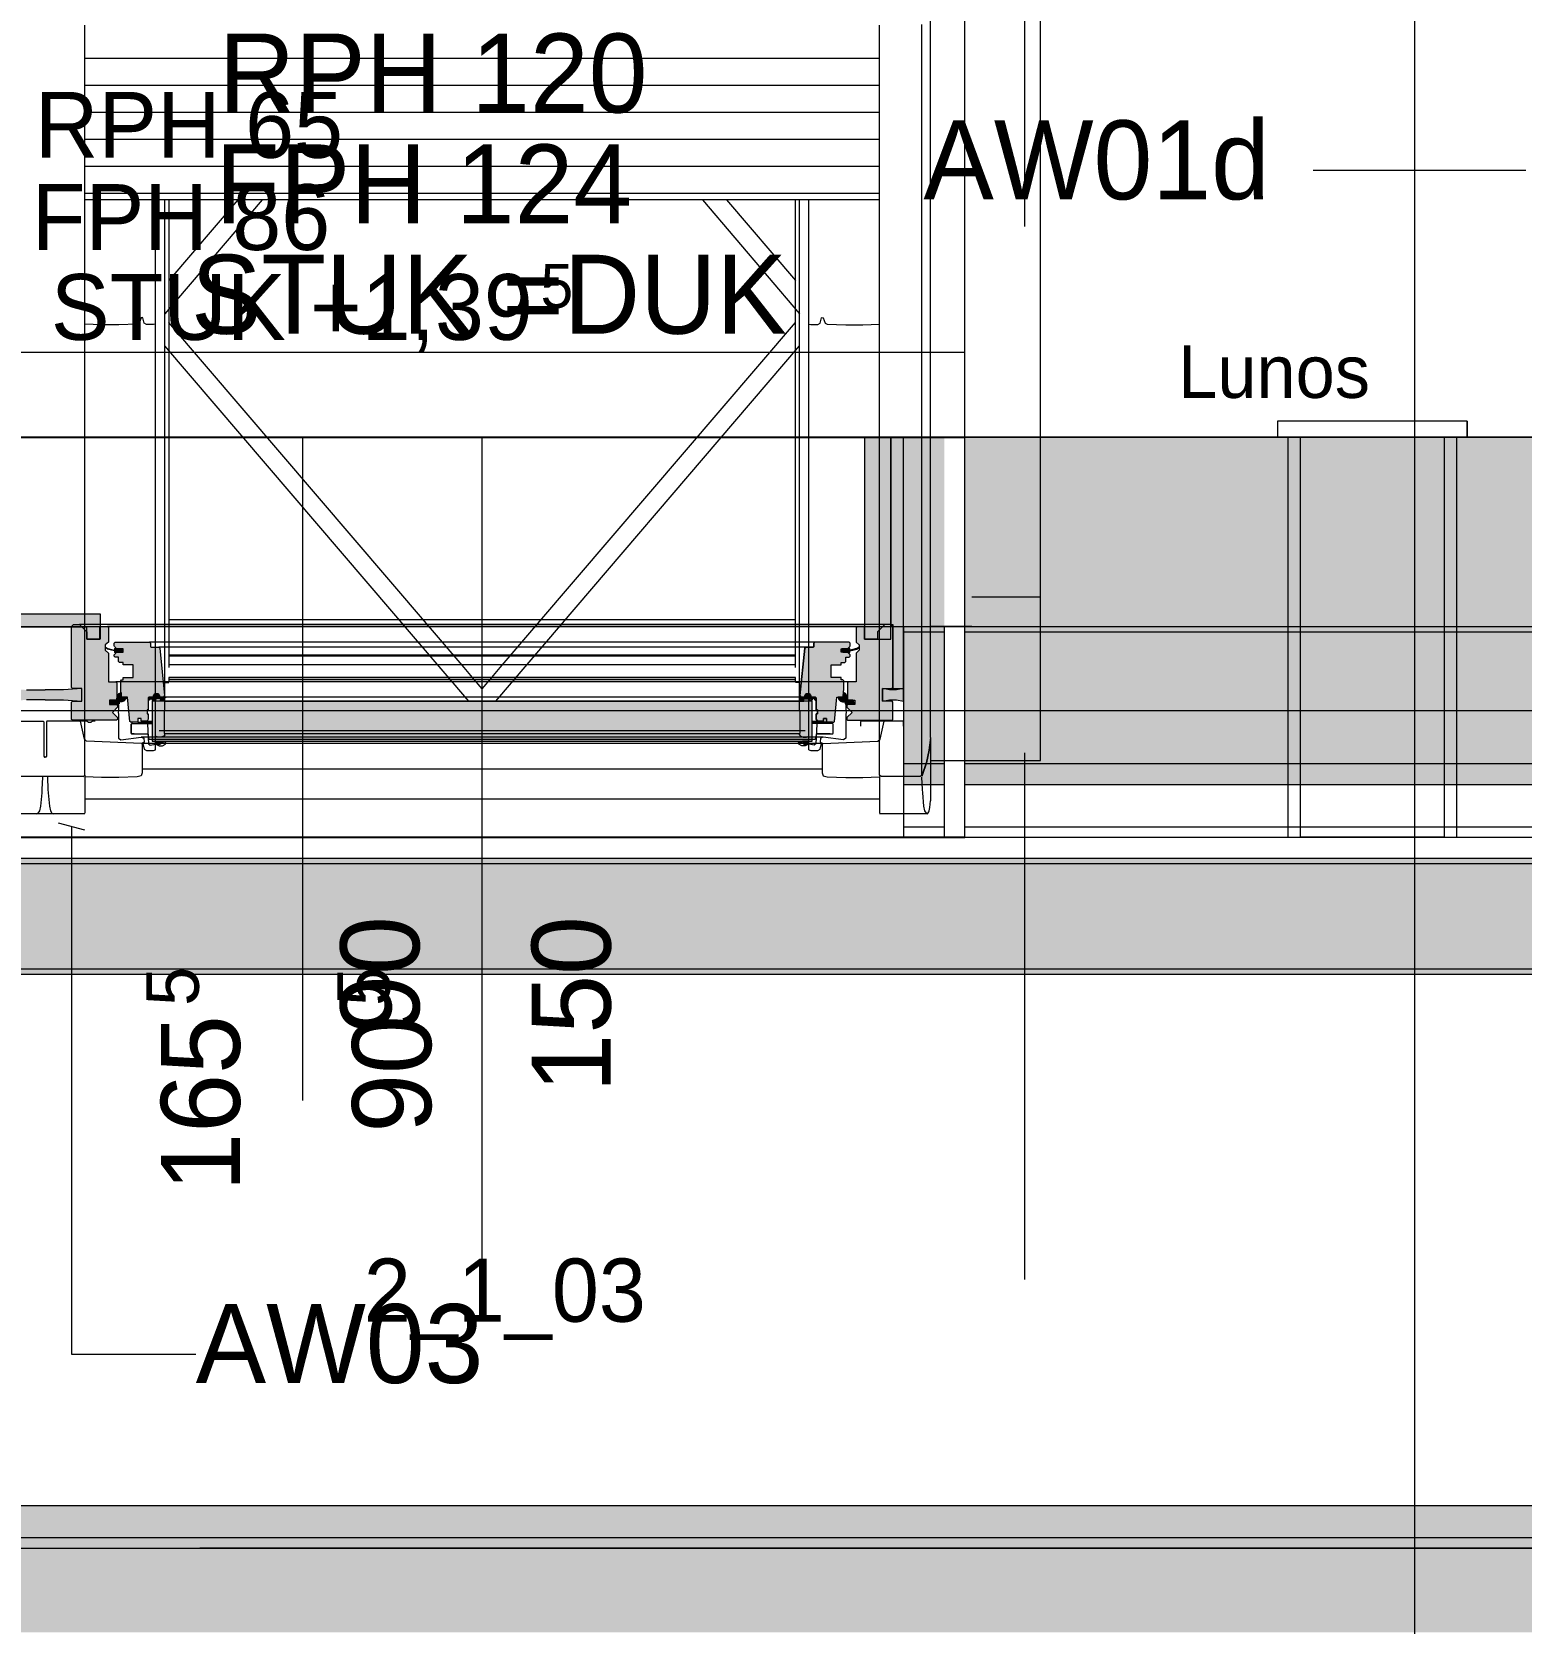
# Model space of a CAD drawing. Header units: metres. Extents: x -4 to 206, y -18 to 45.
# Drawn here: x 43.987 to 45.401, y -11.83 to -10.319 of the extents above; entities that cross this region are included whole.
import ezdxf

# ---------------------------------------------------------------- set-up
doc = ezdxf.new("R2010")
doc.units = ezdxf.units.M
doc.header["$MEASUREMENT"] = 0
for name, pattern in [('Achse', [0.004, 0.002, -0.001, 0, -0.001]), ('Baufluchtlinie', [0.013, 0.008, -0.005]), ('Schnittlinie', [0.006, 0.003, -0.0015, 0, -0.0015]), ('Strichlinie eng', [0.002, 0.0015, -0.0005]), ('UNSICHTBAR', [0.4, 0, -0.4]), ('Untersicht', [0.001, 0.0005, -0.0005])]:
    doc.linetypes.add(name, pattern=pattern)
for name, color, linetype in [('2._1.DG PP STG2_5_000 Achsraster', 7, 'Continuous'), ('2._1.DG PP STG2_5_110 Wand Aussen', 7, 'Continuous'), ('2._1.DG PP STG2_5_140 Brüstung', 7, 'Continuous'), ('2._1.DG PP STG2_5_210 Decke', 7, 'Continuous'), ('2._1.DG PP STG2_5_220 Bodenaufbau', 7, 'Continuous'), ('2._1.DG PP STG2_5_220 Bodenaufbau - Außen_ Gefälle', 7, 'Continuous'), ('2._1.DG PP STG2_5_221 Bodenaufbau - Abdichtung', 7, 'Continuous'), ('2._1.DG PP STG2_5_221 Bodenaufbau - Terrassenbelag', 7, 'Continuous'), ('2._1.DG PP STG2_5_310 Dachkonstruktion massiv', 7, 'Continuous'), ('2._1.DG PP STG2_5_325 Dachfenster', 7, 'Continuous'), ('2._1.DG PP STG2_5_520 Fixeinbauten', 7, 'Continuous'), ('2._1.DG PP STG2_5_611 Entwässerung', 7, 'Continuous'), ('2._1.DG PP STG2_5_851 Marker Schnitt', 7, 'Continuous'), ('2._1.DG PP STG2_5_915 Allgemein Beschriftung.x', 7, 'Continuous')]:
    doc.layers.add(name, color=color, linetype=linetype)
doc.styles.add('ERSTELLTER_STIL_2', font='')
doc.styles.get('ERSTELLTER_STIL_2').set_extended_font_data('Eurostile')

msp = doc.modelspace()

# ---------------------------------------------------------------- hatches: boundary and pattern name
at = {"layer": '2._1.DG PP STG2_5_110 Wand Aussen', "linetype": 'Continuous', "lineweight": 13, "true_color": 0x3f7f02}
msp.add_hatch(color=76, dxfattribs=at).paths.add_polyline_path([(44.8731, -10.7037), (44.8731, -10.8837), (45.505, -10.8837), (45.505, -10.7037)])
at = {"layer": '2._1.DG PP STG2_5_110 Wand Aussen', "linetype": 'Continuous', "lineweight": 0, "true_color": 0x373737}
msp.add_hatch(color=250, dxfattribs=at).paths.add_polyline_path([(44.8731, -10.8887), (45.6559, -10.8887), (45.6519, -10.8837), (44.8731, -10.8837)])
at = {"layer": '2._1.DG PP STG2_5_110 Wand Aussen', "linetype": 'Continuous', "lineweight": 13, "true_color": 0xff6400}
for points in [[(44.8731, -11.0137), (45.69, -11.0137), (45.69, -10.9305), (45.6559, -10.8887), (44.8731, -10.8887)], [(44.8731, -11.0137), (44.8731, -11.0337), (45.69, -11.0337), (45.69, -11.0137)]]:
    msp.add_hatch(color=30, dxfattribs=at).paths.add_polyline_path(points)
at = {"layer": '2._1.DG PP STG2_5_140 Brüstung', "linetype": 'Continuous', "lineweight": 13, "true_color": 0xb85600}
msp.add_hatch(color=32, dxfattribs=at).paths.add_polyline_path([(48.165, -11.7187), (42.965, -11.7187), (42.965, -11.8387), (48.165, -11.8387)])
at = {"layer": '2._1.DG PP STG2_5_325 Dachfenster', "linetype": 'Continuous', "lineweight": 0, "true_color": 0xfde9f1}
for points in [[(44.7779, -10.8957), (44.8029, -10.8957), (44.8029, -10.7837), (44.8029, -10.7037), (44.7779, -10.7037), (44.7779, -10.7837)], [(43.9477, -10.8958), (43.9602, -10.8958), (43.9602, -10.8842), (44.0398, -10.8842), (44.0398, -10.8958), (44.0523, -10.8958), (44.0523, -10.8717), (43.9477, -10.8717)]]:
    msp.add_hatch(color=7, dxfattribs=at).paths.add_polyline_path(points)
at = {"layer": '2._1.DG PP STG2_5_325 Dachfenster', "linetype": 'Continuous', "lineweight": 13, "true_color": 0xffaa00}
msp.add_hatch(color=40, dxfattribs=at).paths.add_polyline_path([(44.8029, -10.8817), (44.805, -10.8817), (44.805, -10.9426), (44.815, -10.9426), (44.815, -10.7037), (44.8029, -10.7037), (44.8029, -10.7837)])
at = {"layer": '2._1.DG PP STG2_5_325 Dachfenster', "linetype": 'Continuous', "lineweight": 13, "true_color": 0x3f7f02}
msp.add_hatch(color=76, dxfattribs=at).paths.add_polyline_path([(44.815, -10.8837), (44.8539, -10.8837), (44.8539, -10.7037), (44.815, -10.7037)])
at = {"layer": '2._1.DG PP STG2_5_325 Dachfenster', "linetype": 'Continuous', "lineweight": 0, "true_color": 0xe7d9c5}
for points in [[(44.025, -10.9555), (44.025, -10.9718), (44.0259, -10.9727), (44.0679, -10.9727), (44.0688, -10.9718), (44.0688, -10.9701), (44.0639, -10.9652), (44.0688, -10.9603), (44.0688, -10.9587), (44.0679, -10.9578), (44.0611, -10.9578), (44.0611, -10.9535), (44.0672, -10.9535), (44.0681, -10.9526), (44.0681, -10.937), (44.0672, -10.9361), (44.0601, -10.9361), (44.0601, -10.9088), (44.0571, -10.9062), (44.0571, -10.901), (44.0601, -10.8984), (44.0601, -10.8846), (44.0592, -10.8837), (44.0521, -10.8837), (44.0521, -10.8957), (44.0396, -10.8957), (44.0396, -10.8887), (44.0326, -10.8817), (44.027, -10.8817), (44.025, -10.8837), (44.025, -10.9417), (44.0259, -10.9426), (44.035, -10.9426), (44.035, -10.9546), (44.0259, -10.9546)], [(44.805, -10.9555), (44.8041, -10.9546), (44.795, -10.9546), (44.795, -10.9426), (44.8041, -10.9426), (44.805, -10.9417), (44.805, -10.8837), (44.803, -10.8817), (44.7974, -10.8817), (44.7904, -10.8887), (44.7904, -10.8957), (44.7779, -10.8957), (44.7779, -10.8837), (44.7708, -10.8837), (44.7699, -10.8846), (44.7699, -10.8984), (44.7729, -10.901), (44.7729, -10.9062), (44.7699, -10.9088), (44.7699, -10.9361), (44.7628, -10.9361), (44.7619, -10.937), (44.7619, -10.9526), (44.7628, -10.9535), (44.7689, -10.9535), (44.7689, -10.9578), (44.7621, -10.9578), (44.7612, -10.9587), (44.7612, -10.9603), (44.7661, -10.9652), (44.7612, -10.9701), (44.7612, -10.9718), (44.7621, -10.9727), (44.8041, -10.9727), (44.805, -10.9718)], [(44.0659, -10.9026), (44.0672, -10.9039), (44.0672, -10.9048), (44.0743, -10.9048), (44.0743, -10.908), (44.0672, -10.908), (44.0672, -10.9089), (44.0657, -10.9104), (44.0657, -10.9119), (44.0666, -10.9128), (44.0698, -10.9128), (44.0698, -10.917), (44.0707, -10.9178), (44.0743, -10.9178), (44.0743, -10.9199), (44.0837, -10.9199), (44.0837, -10.9322), (44.0743, -10.9322), (44.0743, -10.9343), (44.0727, -10.9343), (44.0718, -10.9352), (44.0718, -10.9429), (44.0723, -10.9498), (44.0732, -10.9506), (44.0784, -10.9506), (44.0805, -10.9738), (44.0813, -10.9746), (44.0881, -10.9746), (44.0881, -10.9711), (44.0911, -10.9711), (44.0911, -10.9736), (44.0968, -10.9736), (44.0978, -10.9716), (44.0978, -10.9666), (44.0968, -10.9666), (44.0968, -10.9626), (44.0978, -10.9626), (44.0978, -10.9515), (44.0987, -10.9506), (44.1031, -10.9506), (44.1031, -10.9496), (44.1043, -10.9476), (44.1074, -10.9476), (44.1086, -10.9496), (44.1086, -10.9506), (44.1123, -10.9506), (44.1135, -10.9493), (44.1088, -10.9042), (44.1079, -10.9034), (44.1007, -10.9034), (44.1001, -10.9028), (44.1001, -10.8993), (44.0992, -10.8984), (44.0666, -10.8984), (44.0657, -10.8993), (44.0657, -10.9021)], [(44.7641, -10.9026), (44.7643, -10.9021), (44.7643, -10.8993), (44.7634, -10.8984), (44.7308, -10.8984), (44.7299, -10.8993), (44.7299, -10.9028), (44.7293, -10.9034), (44.7221, -10.9034), (44.7212, -10.9042), (44.7165, -10.9493), (44.7177, -10.9506), (44.7214, -10.9506), (44.7214, -10.9496), (44.7226, -10.9476), (44.7257, -10.9476), (44.7269, -10.9496), (44.7269, -10.9506), (44.7313, -10.9506), (44.7322, -10.9515), (44.7322, -10.9626), (44.7332, -10.9626), (44.7332, -10.9666), (44.7322, -10.9666), (44.7322, -10.9716), (44.7332, -10.9736), (44.7389, -10.9736), (44.7389, -10.9711), (44.7419, -10.9711), (44.7419, -10.9746), (44.7487, -10.9746), (44.7495, -10.9738), (44.7516, -10.9506), (44.7568, -10.9506), (44.7577, -10.9498), (44.7582, -10.9429), (44.7582, -10.9352), (44.7573, -10.9343), (44.7557, -10.9343), (44.7557, -10.9322), (44.7463, -10.9322), (44.7463, -10.9199), (44.7557, -10.9199), (44.7557, -10.9178), (44.7593, -10.9178), (44.7602, -10.917), (44.7602, -10.9128), (44.7634, -10.9128), (44.7643, -10.9119), (44.7643, -10.9104), (44.7628, -10.9089), (44.7628, -10.908), (44.7557, -10.908), (44.7557, -10.9048), (44.7628, -10.9048), (44.7628, -10.9039)]]:
    msp.add_hatch(color=254, dxfattribs=at).paths.add_polyline_path(points)
at = {"layer": '2._1.DG PP STG2_5_325 Dachfenster', "linetype": 'Continuous', "lineweight": 0, "true_color": 0x373737}
msp.add_hatch(color=250, dxfattribs=at).paths.add_polyline_path([(44.815, -10.8887), (44.8539, -10.8887), (44.8539, -10.8837), (44.815, -10.8837)])
at = {"layer": '2._1.DG PP STG2_5_325 Dachfenster', "linetype": 'Continuous', "lineweight": 13, "true_color": 0xff6400}
for points in [[(44.815, -11.0137), (44.8539, -11.0137), (44.8539, -10.8887), (44.815, -10.8887)], [(44.815, -11.0337), (44.8539, -11.0337), (44.8539, -11.0137), (44.815, -11.0137)]]:
    msp.add_hatch(color=30, dxfattribs=at).paths.add_polyline_path(points)
at = {"layer": '2._1.DG PP STG2_5_325 Dachfenster', "linetype": 'Continuous', "lineweight": 0, "true_color": 0xfed4e5}
for points in [[(44.0672, -10.9048), (44.0672, -10.9042), (44.0661, -10.9044), (44.0661, -10.906), (44.0632, -10.9055), (44.0596, -10.9044), (44.0576, -10.9033), (44.0571, -10.9034), (44.0594, -10.905), (44.0631, -10.9062), (44.0661, -10.9068), (44.0661, -10.9084), (44.0672, -10.9086), (44.0672, -10.908), (44.0726, -10.908), (44.0739, -10.9056), (44.0735, -10.9048)], [(44.7628, -10.9048), (44.7565, -10.9048), (44.7561, -10.9056), (44.7574, -10.908), (44.7628, -10.908), (44.7628, -10.9086), (44.7639, -10.9084), (44.7639, -10.9068), (44.7669, -10.9062), (44.7706, -10.905), (44.7727, -10.9037), (44.7727, -10.9032), (44.7704, -10.9044), (44.7668, -10.9055), (44.7639, -10.906), (44.7639, -10.9044), (44.7628, -10.9042)], [(43.965, -10.9426), (43.965, -10.9546), (43.9825, -10.9533), (44, -10.9533), (44, -10.9439), (43.9825, -10.9439)], [(44.035, -10.9426), (44.0175, -10.9439), (44, -10.9439), (44, -10.9533), (44.0175, -10.9533), (44.035, -10.9546)], [(44.0769, -10.9506), (44.0732, -10.9506), (44.0723, -10.9498), (44.0721, -10.9464), (44.0702, -10.9474), (44.0688, -10.9494), (44.0681, -10.9519), (44.0681, -10.9526), (44.0672, -10.9535), (44.0632, -10.9535), (44.0617, -10.9561), (44.0622, -10.9569), (44.0705, -10.9569), (44.0705, -10.9558), (44.0711, -10.9553), (44.0728, -10.955), (44.0749, -10.9544), (44.0764, -10.9528)], [(44.0988, -10.9536), (44.1004, -10.9517), (44.1009, -10.9517), (44.1024, -10.9546), (44.1032, -10.9528), (44.1042, -10.9546), (44.1051, -10.9524), (44.1096, -10.9523), (44.1096, -10.9532), (44.1095, -10.9537), (44.1095, -10.9545), (44.113, -10.9546), (44.1132, -10.954), (44.1131, -10.9532), (44.1128, -10.9525), (44.1128, -10.9517), (44.1142, -10.9514), (44.1143, -10.9507), (44.1123, -10.9506), (44.1086, -10.9506), (44.1086, -10.9496), (44.1074, -10.9476), (44.1043, -10.9476), (44.1031, -10.9496), (44.1031, -10.9506), (44.1003, -10.9506), (44.0983, -10.9533)], [(44.7312, -10.9536), (44.7317, -10.9535), (44.73, -10.9508), (44.7269, -10.9506), (44.7269, -10.9496), (44.7257, -10.9476), (44.7226, -10.9476), (44.7214, -10.9496), (44.7214, -10.9506), (44.7177, -10.9506), (44.716, -10.9503), (44.7157, -10.9513), (44.717, -10.9516), (44.7172, -10.9525), (44.7169, -10.9532), (44.7168, -10.954), (44.7169, -10.9545), (44.7203, -10.9546), (44.7205, -10.9537), (44.7204, -10.9532), (44.7202, -10.9527), (44.7246, -10.9523), (44.7258, -10.9546), (44.7264, -10.9528), (44.7276, -10.9546), (44.7291, -10.9517), (44.7296, -10.9517)], [(44.7531, -10.9506), (44.7536, -10.9528), (44.7551, -10.9544), (44.7572, -10.955), (44.7589, -10.9553), (44.7595, -10.9558), (44.7595, -10.9569), (44.7678, -10.9569), (44.7683, -10.9561), (44.7668, -10.9535), (44.7628, -10.9535), (44.7619, -10.9526), (44.7619, -10.9519), (44.7612, -10.9494), (44.7598, -10.9474), (44.7579, -10.9464), (44.7577, -10.9498), (44.7568, -10.9506)], [(44.815, -10.9426), (44.8084, -10.9439), (44.8017, -10.9439), (44.795, -10.9426), (44.795, -10.9546), (44.8017, -10.9533), (44.8084, -10.9533), (44.815, -10.9546)], [(44.1106, -10.9944), (44.1108, -10.9925), (44.1052, -10.9925), (44.1053, -10.9944), (44.1062, -10.9955), (44.108, -10.996), (44.1097, -10.9955)], [(44.7194, -10.9944), (44.7203, -10.9955), (44.722, -10.996), (44.7238, -10.9955), (44.7247, -10.9944), (44.7248, -10.9925), (44.7192, -10.9925)]]:
    msp.add_hatch(color=254, dxfattribs=at).paths.add_polyline_path(points)
at = {"layer": '2._1.DG PP STG2_5_325 Dachfenster', "linetype": 'Continuous', "lineweight": 13}
msp.add_hatch(color=4, dxfattribs=at).paths.add_polyline_path([(44.7283, -10.9545), (44.1017, -10.9545), (44.1017, -10.9925), (44.7283, -10.9925)])
at = {"layer": '2._1.DG PP STG2_5_611 Entwässerung', "linetype": 'Continuous', "lineweight": 0, "true_color": 0xffffff}
for points in [[(42.965, -11.1037), (42.965, -11.1087), (45.815, -11.1087), (45.815, -11.1037)], [(42.965, -11.1087), (42.965, -11.2087), (45.815, -11.2087), (45.815, -11.1087)], [(42.965, -11.2087), (42.965, -11.2137), (45.815, -11.2137), (45.815, -11.2087)]]:
    msp.add_hatch(color=7, dxfattribs=at).paths.add_polyline_path(points)

# ---------------------------------------------------------------- linework, layer by layer
at = {"layer": '2._1.DG PP STG2_5_000 Achsraster', "color": 5, "linetype": 'Achse', "lineweight": 0, "ltscale": 1000}
msp.add_line((45.3, 1.9963), (45.3, -16.0037), dxfattribs=at)
at = {"layer": '2._1.DG PP STG2_5_110 Wand Aussen', "color": 7, "linetype": 'Continuous', "lineweight": 25, "ltscale": 1000}
for p, q in [((43.2161, -10.7037), (44.8731, -10.7037)), ((43.2161, -11.0837), (44.8731, -11.0837))]:
    msp.add_line(p, q, dxfattribs=at)
at = {"layer": '2._1.DG PP STG2_5_110 Wand Aussen', "color": 7, "linetype": 'Continuous', "lineweight": 13, "ltscale": 1000}
for p, q in [((44.2446, -11.3337), (44.2446, -10.7037)), ((44.8731, -10.8887), (44.8731, -10.8837)), ((44.8731, -10.8887), (44.8731, -10.8837)), ((44.8731, -10.8887), (45.6559, -10.8887)), ((44.8731, -11.0137), (44.8731, -10.8887)), ((44.8731, -11.0137), (44.8731, -10.8887)), ((44.8731, -11.0337), (44.8731, -11.0137)), ((44.8731, -11.0337), (44.8731, -11.0137)), ((44.8731, -11.0337), (45.69, -11.0337)), ((44.8731, -11.0737), (44.8731, -11.0337)), ((44.8731, -11.0737), (44.8731, -11.0337)), ((44.8731, -11.0737), (45.69, -11.0737)), ((44.8731, -11.0837), (44.8731, -11.0737)), ((44.8731, -11.0837), (44.8731, -11.0737))]:
    msp.add_line(p, q, dxfattribs=at)
at = {"layer": '2._1.DG PP STG2_5_110 Wand Aussen', "color": 7, "linetype": 'Continuous', "lineweight": 18, "ltscale": 1000}
for q in [(44.8731, -10.7037), (44.8731, -10.7037), (45.505, -10.8837)]:
    msp.add_line((44.8731, -10.8837), q, dxfattribs=at)
at = {"layer": '2._1.DG PP STG2_5_110 Wand Aussen', "color": 1, "linetype": 'Strichlinie eng', "lineweight": 0, "ltscale": 1000}
msp.add_line((44.8731, -11.0137), (45.69, -11.0137), dxfattribs=at)
at = {"layer": '2._1.DG PP STG2_5_110 Wand Aussen', "color": 7, "linetype": 'Continuous', "lineweight": 18, "ltscale": 1000, "flags": 128}
msp.add_lwpolyline([(45.505, -10.7037), (44.8731, -10.7037)], dxfattribs=at)
at = {"layer": '2._1.DG PP STG2_5_110 Wand Aussen', "color": 7, "linetype": 'Continuous', "lineweight": 13, "ltscale": 1000, "flags": 128}
msp.add_lwpolyline([(44.8731, -11.0837), (45.69, -11.0837)], dxfattribs=at)
at = {"layer": '2._1.DG PP STG2_5_140 Brüstung', "color": 7, "linetype": 'Baufluchtlinie', "lineweight": 13, "ltscale": 1000, "flags": 128}
msp.add_lwpolyline([(48.165, -11.7187), (42.965, -11.7187)], dxfattribs=at)
at = {"layer": '2._1.DG PP STG2_5_210 Decke', "color": 7, "linetype": 'Continuous', "lineweight": 13, "ltscale": 1000, "true_color": 0xf4f4f4, "flags": 128}
for points in [[(33.485, -1.9936), (33.4967, -11.3837), (42.835, -11.3837), (42.835, -10.8837), (45.685, -10.8837), (45.685, -9.9837), (52.0258, -9.9837), (52.06, -1.993), (52.0632, -1.4987), (45.765, -1.4987), (45.765, -3.9237), (43.155, -3.9237), (43.155, -5.8737), (41.175, -5.8737), (41.175, -3.9237), (38.605, -3.9237), (38.605, -1.4987), (33.485, -1.4987)], [(33.7568, -11.4636), (33.759, -13.2537), (37.385, -13.2537), (37.385, -12.6087), (42.5891, -12.6087), (42.885, -12.5662), (42.885, -11.7587), (48.205, -11.7587), (48.205, -11.1337), (51.7609, -11.1337), (51.7654, -10.0637), (45.765, -10.0637), (45.765, -10.9637), (42.915, -10.9637), (42.915, -11.4636)]]:
    msp.add_lwpolyline(points, close=True, dxfattribs=at)
at = {"layer": '2._1.DG PP STG2_5_220 Bodenaufbau', "color": 7, "linetype": 'Continuous', "lineweight": 13, "ltscale": 1000, "true_color": 0xf4f4f4, "flags": 128}
msp.add_lwpolyline([(38.425, -1.6787), (33.6646, -1.6787), (33.6765, -11.2037), (42.655, -11.2037), (42.655, -10.7037), (45.505, -10.7037), (45.505, -9.8037), (51.8466, -9.8037), (51.8814, -1.6787), (45.945, -1.6787), (45.945, -4.1037), (43.335, -4.1037), (43.335, -6.0537), (40.995, -6.0537), (40.995, -4.1037), (38.425, -4.1037)], close=True, dxfattribs=at)
at = {"layer": '2._1.DG PP STG2_5_220 Bodenaufbau - Außen_ Gefälle', "color": 7, "linetype": 'Continuous', "lineweight": 13, "ltscale": 1000, "true_color": 0xf4f4f4, "flags": 128}
for points in [[(33.7568, -11.4637), (33.759, -13.2137), (37.345, -13.2137), (37.345, -12.5687), (39.935, -12.5687), (39.935, -12.5987), (42.3187, -12.5987), (42.875, -12.5188), (42.875, -11.7487), (45.815, -11.7487), (48.195, -11.7487), (48.195, -11.1237), (51.7609, -11.1237), (51.7654, -10.0637), (45.765, -10.0637), (45.765, -10.9637), (42.915, -10.9637), (42.915, -11.4637)], [(33.759, -13.2437), (37.145, -13.2437), (37.145, -12.5987), (39.935, -12.5987), (42.389, -12.5987), (42.875, -12.5289), (42.875, -11.7487), (45.815, -11.7487), (48.195, -11.7487), (48.195, -11.1237), (51.7609, -11.1237), (51.7654, -10.0637), (45.765, -10.0637), (45.765, -10.9637), (42.915, -10.9637), (42.915, -11.4636), (33.7568, -11.4636)]]:
    msp.add_lwpolyline(points, close=True, dxfattribs=at)
at = {"layer": '2._1.DG PP STG2_5_221 Bodenaufbau - Abdichtung', "color": 171, "linetype": 'Schnittlinie', "lineweight": 13, "ltscale": 1000, "true_color": 0x6c6cff, "flags": 128}
for points in [[(43.315, -10.8837), (45.685, -10.8837)], [(47.147, -11.7587), (43.64, -11.7587)]]:
    msp.add_lwpolyline(points, dxfattribs=at)
at = {"layer": '2._1.DG PP STG2_5_221 Bodenaufbau - Terrassenbelag', "color": 7, "linetype": 'Continuous', "lineweight": 18, "ltscale": 1000, "flags": 128}
for points in [[(42.97, -11.1087), (45.82, -11.1087)], [(47.147, -11.7187), (42.9075, -11.7187)]]:
    msp.add_lwpolyline(points, dxfattribs=at)
at = {"layer": '2._1.DG PP STG2_5_310 Dachkonstruktion massiv', "color": 8, "linetype": 'Schnittlinie', "lineweight": 13, "ltscale": 1000}
msp.add_line((44.8731, -10.6234), (43.1769, -10.6234), dxfattribs=at)
at = {"layer": '2._1.DG PP STG2_5_310 Dachkonstruktion massiv', "color": 8, "linetype": 'Schnittlinie', "lineweight": 13, "ltscale": 1000, "flags": 128}
msp.add_lwpolyline([(44.8731, -10.7037), (44.8731, -9.4809)], dxfattribs=at)
at = {"layer": '2._1.DG PP STG2_5_325 Dachfenster', "color": 7, "linetype": 'Continuous', "lineweight": 13, "ltscale": 1000}
for p, q in [((44.415, -11.485), (44.415, -10.7037)), ((44.815, -10.8887), (44.8539, -10.8887)), ((44.0638, -10.9569), (44.0686, -10.9569)), ((44.0686, -10.9569), (44.0698, -10.958)), ((44.0698, -10.9635), (44.0695, -10.9652)), ((44.0695, -10.9652), (44.0698, -10.9669)), ((44.0698, -10.958), (44.0698, -10.9635)), ((44.0698, -10.9669), (44.0698, -10.9896)), ((44.7614, -10.9569), (44.7602, -10.958)), ((44.7602, -10.958), (44.7602, -10.9635)), ((44.7602, -10.9635), (44.7605, -10.9652)), ((44.7605, -10.9652), (44.7602, -10.9669)), ((44.7602, -10.9669), (44.7602, -10.9896)), ((44.7662, -10.9569), (44.7614, -10.9569)), ((43.9603, -10.9734), (43.9982, -10.9734)), ((43.9982, -10.9734), (43.9988, -10.9741)), ((43.9988, -10.9741), (43.9988, -11.0067)), ((44.0018, -10.9734), (44.0012, -10.9741)), ((44.0012, -10.9741), (44.0012, -11.0067)), ((44.0397, -10.9734), (44.0018, -10.9734)), ((44.0373, -10.9906), (44.0335, -10.9734)), ((44.0413, -10.9748), (44.0397, -10.9734)), ((44.0435, -10.9748), (44.0413, -10.9748)), ((44.0451, -10.9734), (44.0435, -10.9748)), ((44.0475, -10.9734), (44.0451, -10.9734)), ((44.0817, -10.9764), (44.0823, -10.9758)), ((44.0817, -10.985), (44.0817, -10.9764)), ((44.0823, -10.9758), (44.0967, -10.9758)), ((44.0967, -10.9758), (44.0974, -10.9764)), ((44.0974, -10.9764), (44.0982, -10.995)), ((44.7326, -10.9764), (44.7318, -10.995)), ((44.7333, -10.9758), (44.7326, -10.9764)), ((44.7477, -10.9758), (44.7333, -10.9758)), ((44.7483, -10.9764), (44.7477, -10.9758)), ((44.7483, -10.985), (44.7483, -10.9764)), ((44.7748, -10.9734), (44.7743, -10.9738)), ((44.7743, -10.9738), (44.7743, -10.9783)), ((44.8146, -10.9734), (44.7748, -10.9734)), ((44.7927, -10.9906), (44.7965, -10.9734)), ((44.815, -10.9738), (44.8146, -10.9734)), ((44.815, -10.9783), (44.815, -10.9738)), ((44.0394, -10.9924), (44.0373, -10.9906)), ((44.0916, -10.9947), (44.0394, -10.9924)), ((44.0698, -10.9896), (44.0719, -10.9913)), ((44.0719, -10.9913), (44.0913, -10.9886)), ((44.0821, -10.9854), (44.0817, -10.985)), ((44.0845, -10.9854), (44.0821, -10.9854)), ((44.0913, -10.9886), (44.0938, -10.9897)), ((44.094, -10.9934), (44.0916, -10.9947)), ((44.0938, -10.9897), (44.094, -10.9934)), ((44.0982, -10.995), (44.0998, -10.9962)), ((44.0998, -10.9962), (44.1047, -10.9954)), ((44.1047, -10.9954), (44.1051, -10.9954)), ((44.1051, -10.9954), (44.1084, -10.997)), ((44.1084, -10.997), (44.1115, -10.9969)), ((44.1126, -10.9931), (44.1108, -10.9943)), ((44.1115, -10.9969), (44.1143, -10.9953)), ((44.114, -10.993), (44.1126, -10.9931)), ((44.1148, -10.9941), (44.114, -10.993)), ((44.1143, -10.9953), (44.1148, -10.9941)), ((44.7152, -10.9941), (44.716, -10.993)), ((44.7157, -10.9953), (44.7152, -10.9941)), ((44.7185, -10.9969), (44.7157, -10.9953)), ((44.716, -10.993), (44.7174, -10.9931)), ((44.7174, -10.9931), (44.7192, -10.9943)), ((44.7216, -10.997), (44.7185, -10.9969)), ((44.7249, -10.9954), (44.7216, -10.997)), ((44.7253, -10.9954), (44.7249, -10.9954)), ((44.7302, -10.9962), (44.7253, -10.9954)), ((44.7318, -10.995), (44.7302, -10.9962)), ((44.7362, -10.9897), (44.736, -10.9934)), ((44.736, -10.9934), (44.7384, -10.9947)), ((44.7387, -10.9886), (44.7362, -10.9897)), ((44.7384, -10.9947), (44.7906, -10.9924)), ((44.7581, -10.9913), (44.7387, -10.9886)), ((44.7455, -10.9854), (44.7479, -10.9854)), ((44.7479, -10.9854), (44.7483, -10.985)), ((44.7602, -10.9896), (44.7581, -10.9913)), ((44.7906, -10.9924), (44.7927, -10.9906)), ((43.9988, -11.0067), (43.9994, -11.0077)), ((43.9994, -11.0077), (44, -11.0077)), ((44.0006, -11.0077), (44, -11.0077)), ((44.0012, -11.0067), (44.0006, -11.0077)), ((44.815, -11.0337), (44.8539, -11.0337)), ((44.815, -11.0737), (44.8539, -11.0737))]:
    msp.add_line(p, q, dxfattribs=at)
at = {"layer": '2._1.DG PP STG2_5_325 Dachfenster', "color": 7, "linetype": 'Continuous', "lineweight": 18, "ltscale": 1000}
for p, q in [((44.815, -10.7037), (44.7779, -10.7037)), ((44.815, -10.8837), (44.815, -10.7037)), ((44.7974, -10.8817), (44.0326, -10.8817)), ((44.7708, -10.8837), (44.0592, -10.8837)), ((44.815, -10.8837), (44.8539, -10.8837)), ((44.815, -10.8837), (44.815, -11.0837)), ((44.7308, -10.8984), (44.0992, -10.8984)), ((44.7221, -10.9034), (44.1079, -10.9034)), ((44.7628, -10.9361), (44.0672, -10.9361)), ((43.9825, -10.9439), (44, -10.9439)), ((44, -10.9533), (43.9825, -10.9533)), ((44.0175, -10.9439), (44, -10.9439)), ((44, -10.9533), (44.0175, -10.9533)), ((44.035, -10.9426), (44.0175, -10.9439)), ((44.0175, -10.9533), (44.035, -10.9546)), ((44.035, -10.9546), (44.035, -10.9426)), ((44.114, -10.9503), (44.716, -10.9503)), ((44.0881, -10.9746), (44.1017, -10.9746)), ((44.0967, -10.9758), (44.1017, -10.9758)), ((44.0968, -10.9736), (44.1017, -10.9736)), ((44.7216, -10.9828), (44.1084, -10.9828)), ((44.7283, -10.9736), (44.7332, -10.9736)), ((44.7419, -10.9746), (44.7283, -10.9746)), ((44.7333, -10.9758), (44.7283, -10.9758)), ((44.0845, -10.9854), (44.0977, -10.9854)), ((44.7387, -10.9886), (44.0913, -10.9886)), ((44.7384, -10.9947), (44.0916, -10.9947)), ((44.1021, -10.9907), (44.7279, -10.9907)), ((44.7455, -10.9854), (44.7323, -10.9854))]:
    msp.add_line(p, q, dxfattribs=at)
at = {"layer": '2._1.DG PP STG2_5_325 Dachfenster', "color": 1, "linetype": 'Strichlinie eng', "lineweight": 0, "ltscale": 1000}
msp.add_line((44.815, -11.0137), (44.8539, -11.0137), dxfattribs=at)
at = {"layer": '2._1.DG PP STG2_5_325 Dachfenster', "color": 255, "linetype": 'UNSICHTBAR', "lineweight": 13, "ltscale": 1000, "flags": 128}
for points in [[(44.88, -10.1892), (44.88, -10.8837)], [(44.88, -10.8837), (44.8405, -10.8837)]]:
    msp.add_lwpolyline(points, dxfattribs=at)
at = {"layer": '2._1.DG PP STG2_5_325 Dachfenster', "color": 253, "linetype": 'Schnittlinie', "lineweight": 13, "ltscale": 1000, "true_color": 0x9f9f9f, "flags": 128}
for points in [[(44.945, -10.8558), (44.945, -10.1932)], [(44.8405, -10.989), (44.8405, -10.2773)], [(44.0378, -11.0248), (44.0378, -10.3127)], [(44.7922, -11.0248), (44.7922, -10.3127)], [(44.8325, -11.0251), (44.8325, -10.312)], [(44.7922, -10.3442), (44.0378, -10.3442)], [(44.7922, -10.3699), (44.0378, -10.3699)], [(44.7922, -10.3955), (44.0378, -10.3955)], [(44.7922, -10.4212), (44.0378, -10.4212)], [(44.7922, -10.4469), (44.0378, -10.4469)], [(44.7922, -10.4726), (44.0378, -10.4726)], [(44.7922, -10.4785), (44.0378, -10.4785)], [(44.1048, -11.0008), (44.1048, -10.5964), (44.1048, -10.4785)], [(44.1136, -10.9633), (44.1136, -10.4785)], [(44.206, -10.4785), (44.1136, -10.5866)], [(44.183, -10.4785), (44.1176, -10.555)], [(44.1177, -10.9224), (44.1177, -10.4785)], [(44.6241, -10.4785), (44.7164, -10.5866)], [(44.647, -10.4785), (44.7125, -10.555)], [(44.7123, -10.9224), (44.7123, -10.4785)], [(44.7164, -10.9633), (44.7164, -10.4785)], [(44.7252, -11.0008), (44.7252, -10.5964), (44.7252, -10.4785)], [(44.0913, -10.5904), (44.0893, -10.5955)], [(44.0921, -10.5902), (44.0913, -10.5904)], [(44.0929, -10.5904), (44.0921, -10.5902)], [(44.0942, -10.5956), (44.0929, -10.5904)], [(44.7358, -10.5956), (44.7371, -10.5904)], [(44.7371, -10.5904), (44.7379, -10.5902)], [(44.7379, -10.5902), (44.7387, -10.5904)], [(44.7387, -10.5904), (44.7407, -10.5955)], [(44.0875, -10.5966), (44.0699, -10.5972), (44.0537, -10.5972), (44.0378, -10.5967)], [(44.0893, -10.5955), (44.0875, -10.5966)], [(44.0963, -10.5969), (44.0942, -10.5956)], [(44.1048, -10.5964), (44.1029, -10.5969), (44.0963, -10.5969)], [(44.415, -10.9427), (44.4058, -10.9319), (44.3979, -10.9227), (44.1176, -10.595)], [(44.415, -10.9427), (44.4243, -10.9319), (44.4321, -10.9227), (44.7125, -10.595)], [(44.7252, -10.5964), (44.7271, -10.5969), (44.7337, -10.5969)], [(44.7337, -10.5969), (44.7358, -10.5956)], [(44.7407, -10.5955), (44.7425, -10.5966)], [(44.7425, -10.5966), (44.7601, -10.5972), (44.7763, -10.5972), (44.7922, -10.5967)], [(44.4022, -10.9546), (44.1136, -10.6172)], [(44.4278, -10.9546), (44.7164, -10.6172)], [(44.945, -10.8558), (44.88, -10.8558)], [(44.945, -11.0108), (44.945, -10.8558)], [(44.7123, -10.8773), (44.1177, -10.8773)], [(44.7123, -10.911), (44.1177, -10.911)], [(44.7123, -10.9118), (44.1177, -10.9118)], [(44.7123, -10.9199), (44.1177, -10.9199)], [(44.1136, -10.9369), (44.1175, -10.9369)], [(44.7125, -10.9319), (44.1176, -10.9319)], [(44.1177, -10.9366), (44.1177, -10.9319)], [(44.7123, -10.9341), (44.1177, -10.9341)], [(44.7123, -10.9358), (44.1177, -10.9358)], [(44.7123, -10.9366), (44.7123, -10.9319)], [(44.7164, -10.9369), (44.7125, -10.9369)], [(44.7164, -10.9546), (44.1136, -10.9546)], [(44.7164, -10.9547), (44.1136, -10.9547)], [(44.1135, -10.9852), (44.1135, -10.9746), (44.1135, -10.9703), (44.1135, -10.9653), (44.1135, -10.9644), (44.1135, -10.9636)], [(44.7165, -10.9636), (44.7165, -10.9644), (44.7165, -10.9653), (44.7165, -10.9703), (44.7165, -10.9746), (44.7165, -10.9852)], [(44.0914, -10.9947), (44.0921, -10.9946)], [(44.0921, -10.9946), (44.0929, -10.9948)], [(44.0923, -10.9946), (44.0923, -11.0225)], [(44.0929, -10.9948), (44.0942, -11)], [(44.0942, -11), (44.0963, -11.0013)], [(44.1072, -10.9886), (44.1048, -10.9878)], [(44.1103, -10.9886), (44.1072, -10.9886)], [(44.1131, -10.9874), (44.1103, -10.9886)], [(44.1136, -10.9866), (44.1131, -10.9874)], [(44.7165, -10.9854), (44.1135, -10.9854)], [(44.1136, -10.9866), (44.1136, -10.9854)], [(44.7164, -10.9866), (44.7164, -10.9854)], [(44.7164, -10.9866), (44.7169, -10.9874)], [(44.7169, -10.9874), (44.7197, -10.9886)], [(44.7197, -10.9886), (44.7228, -10.9886)], [(44.7228, -10.9886), (44.7252, -10.9878)], [(44.7337, -11.0013), (44.7358, -11)], [(44.7358, -11), (44.7371, -10.9948)], [(44.7371, -10.9948), (44.7379, -10.9946)], [(44.7377, -10.9946), (44.7377, -11.0225)], [(44.7379, -10.9946), (44.7386, -10.9947)], [(44.8407, -10.989), (44.8394, -11.0012), (44.8367, -11.0132), (44.8327, -11.0251), (44.8323, -11.0262)], [(44.8405, -10.989), (44.8392, -11.0012), (44.8365, -11.0132), (44.8325, -11.0251)], [(44.8407, -10.989), (44.8407, -11.049)], [(44.0963, -11.0013), (44.1029, -11.0013), (44.1048, -11.0008)], [(44.7252, -11.0008), (44.7271, -11.0013), (44.7337, -11.0013)], [(44.8407, -11.0108), (44.945, -11.0108)], [(44.0361, -11.026), (43.9993, -11.026), (43.9639, -11.026)], [(43.9923, -11.0614), (43.9933, -11.061), (43.995, -11.0585), (43.996, -11.0542), (43.9972, -11.0415), (43.9973, -11.0383), (43.9978, -11.0266)], [(44.0022, -11.0266), (44.0027, -11.0383), (44.0029, -11.0415), (44.0041, -11.0542), (44.005, -11.0585), (44.0064, -11.0609), (44.0077, -11.0614)], [(44.0361, -11.026), (44.0378, -11.0248)], [(44.0378, -11.0248), (44.0378, -11.0262)], [(44.0913, -11.0253), (44.0875, -11.0263), (44.0699, -11.0269), (44.0537, -11.0269), (44.0378, -11.0264)], [(44.0378, -11.0266), (44.0378, -11.0415), (44.0378, -11.0542), (44.0378, -11.0585), (44.0378, -11.0609)], [(44.0923, -11.0225), (44.0913, -11.0253)], [(44.7377, -11.019), (44.0923, -11.019)], [(44.7377, -11.0225), (44.7387, -11.0253)], [(44.7387, -11.0253), (44.7425, -11.0263), (44.7601, -11.0269), (44.7763, -11.0269), (44.7922, -11.0264)], [(44.7939, -11.026), (44.7922, -11.0248)], [(44.7922, -11.0248), (44.7922, -11.0262)], [(44.7922, -11.0266), (44.7922, -11.0415), (44.7922, -11.0542), (44.7922, -11.0585), (44.7922, -11.0609)], [(44.8307, -11.026), (44.7939, -11.026)], [(44.8325, -11.0251), (44.8307, -11.026)], [(44.8322, -11.0266), (44.8327, -11.0383), (44.8329, -11.0415), (44.8341, -11.0542), (44.835, -11.0585), (44.8364, -11.0609), (44.8377, -11.0614), (44.839, -11.0596), (44.8394, -11.0585), (44.84, -11.0554), (44.8407, -11.049)], [(44.0378, -11.0471), (44.7922, -11.0471)], [(44.0378, -11.0614), (43.9923, -11.0614), (43.9622, -11.0614)], [(44.8377, -11.0614), (44.7922, -11.0614)]]:
    msp.add_lwpolyline(points, dxfattribs=at)
at = {"layer": '2._1.DG PP STG2_5_325 Dachfenster', "color": 7, "linetype": 'Continuous', "lineweight": 18, "ltscale": 1000, "flags": 128}
for points in [[(44.7779, -10.8957), (44.8029, -10.8957), (44.8029, -10.7837), (44.8029, -10.7037), (44.7779, -10.7037), (44.7779, -10.7837)], [(44.8029, -10.8817), (44.805, -10.8817), (44.805, -10.9426), (44.815, -10.9426), (44.815, -10.7037), (44.8029, -10.7037), (44.8029, -10.7837)], [(43.9477, -10.8958), (43.9477, -10.8717), (44.0523, -10.8717), (44.0523, -10.8958), (44.0398, -10.8958), (44.0398, -10.8842), (43.9602, -10.8842), (43.9602, -10.8958)], [(44.0672, -10.9048), (44.0735, -10.9048), (44.0739, -10.9056), (44.0726, -10.908), (44.0672, -10.908), (44.0672, -10.9086), (44.0661, -10.9084), (44.0661, -10.9068), (44.0631, -10.9062), (44.0594, -10.905), (44.0573, -10.9037), (44.0573, -10.9032), (44.0596, -10.9044), (44.0632, -10.9055), (44.0661, -10.906), (44.0661, -10.9044), (44.0672, -10.9042)], [(44.7483, -10.985), (44.7483, -10.9764), (44.7477, -10.9758), (44.7477, -10.9746), (44.7419, -10.9746), (44.7419, -10.9711), (44.7389, -10.9711), (44.7389, -10.9736), (44.7332, -10.9736), (44.7322, -10.9716), (44.7322, -10.9666), (44.7332, -10.9666), (44.7332, -10.9626), (44.7322, -10.9626), (44.7322, -10.9515), (44.7313, -10.9506), (44.7269, -10.9506), (44.7269, -10.9496), (44.7257, -10.9476), (44.7226, -10.9476), (44.7214, -10.9496), (44.7214, -10.9506), (44.7177, -10.9506), (44.7165, -10.9493), (44.7212, -10.9042), (44.7221, -10.9034), (44.7293, -10.9034), (44.7299, -10.9028), (44.7299, -10.8993), (44.7308, -10.8984), (44.0992, -10.8984), (44.1001, -10.8993), (44.1001, -10.9028), (44.1007, -10.9034), (44.1079, -10.9034), (44.1088, -10.9042), (44.1135, -10.9493), (44.1123, -10.9506), (44.1086, -10.9506), (44.1086, -10.9496), (44.1074, -10.9476), (44.1043, -10.9476), (44.1031, -10.9496), (44.1031, -10.9506), (44.0987, -10.9506), (44.0978, -10.9515), (44.0978, -10.9626), (44.0968, -10.9626), (44.0968, -10.9666), (44.0978, -10.9666), (44.0978, -10.9716), (44.0968, -10.9736), (44.0911, -10.9736), (44.0911, -10.9711), (44.0881, -10.9711), (44.0881, -10.9746), (44.0823, -10.9746), (44.0823, -10.9758), (44.0817, -10.9764), (44.0817, -10.985), (44.0821, -10.9854), (44.0977, -10.9854), (44.0978, -10.9887), (44.0989, -10.9907), (44.7311, -10.9907), (44.7322, -10.9887), (44.7323, -10.9854), (44.7455, -10.9854), (44.7479, -10.9854)], [(44.7628, -10.9048), (44.7565, -10.9048), (44.7561, -10.9056), (44.7574, -10.908), (44.7628, -10.908), (44.7628, -10.9086), (44.7639, -10.9084), (44.7639, -10.9068), (44.7669, -10.9062), (44.7706, -10.905), (44.7727, -10.9037), (44.7727, -10.9032), (44.7704, -10.9044), (44.7668, -10.9055), (44.7639, -10.906), (44.7639, -10.9044), (44.7628, -10.9042)], [(44.0769, -10.9506), (44.0764, -10.9528), (44.0749, -10.9544), (44.0728, -10.955), (44.0711, -10.9553), (44.0705, -10.9558), (44.0705, -10.9569), (44.0622, -10.9569), (44.0617, -10.9561), (44.0632, -10.9535), (44.0672, -10.9535), (44.0681, -10.9526), (44.0681, -10.9519), (44.0688, -10.9494), (44.0702, -10.9474), (44.0721, -10.9464), (44.0723, -10.9498), (44.0732, -10.9506)], [(44.0988, -10.9536), (44.0983, -10.9535), (44.1, -10.9508), (44.1031, -10.9506), (44.1031, -10.9496), (44.1043, -10.9476), (44.1074, -10.9476), (44.1086, -10.9496), (44.1086, -10.9506), (44.1123, -10.9506), (44.114, -10.9503), (44.1143, -10.9513), (44.113, -10.9516), (44.1128, -10.9525), (44.1131, -10.9532), (44.1132, -10.954), (44.1131, -10.9545), (44.1097, -10.9546), (44.1095, -10.9537), (44.1096, -10.9532), (44.1098, -10.9527), (44.1054, -10.9523), (44.1042, -10.9546), (44.1036, -10.9528), (44.1024, -10.9546), (44.1009, -10.9517), (44.1004, -10.9517)], [(44.7283, -10.9545), (44.1017, -10.9545), (44.1017, -10.9925), (44.7283, -10.9925)], [(44.7312, -10.9536), (44.7317, -10.9535), (44.73, -10.9508), (44.7269, -10.9506), (44.7269, -10.9496), (44.7257, -10.9476), (44.7226, -10.9476), (44.7214, -10.9496), (44.7214, -10.9506), (44.7177, -10.9506), (44.716, -10.9503), (44.7157, -10.9513), (44.717, -10.9516), (44.7172, -10.9525), (44.7169, -10.9532), (44.7168, -10.954), (44.7169, -10.9545), (44.7203, -10.9546), (44.7205, -10.9537), (44.7204, -10.9532), (44.7202, -10.9527), (44.7246, -10.9523), (44.7258, -10.9546), (44.7264, -10.9528), (44.7276, -10.9546), (44.7291, -10.9517), (44.7296, -10.9517)], [(44.7531, -10.9506), (44.7536, -10.9528), (44.7551, -10.9544), (44.7572, -10.955), (44.7589, -10.9553), (44.7595, -10.9558), (44.7595, -10.9569), (44.7678, -10.9569), (44.7683, -10.9561), (44.7668, -10.9535), (44.7628, -10.9535), (44.7619, -10.9526), (44.7619, -10.9519), (44.7612, -10.9494), (44.7598, -10.9474), (44.7579, -10.9464), (44.7577, -10.9498), (44.7568, -10.9506)], [(44.815, -10.9426), (44.8084, -10.9439), (44.8017, -10.9439), (44.795, -10.9426), (44.795, -10.9546), (44.8017, -10.9533), (44.8084, -10.9533), (44.815, -10.9546)], [(44.1106, -10.9944), (44.1097, -10.9955), (44.108, -10.996), (44.1062, -10.9955), (44.1053, -10.9944), (44.1052, -10.9925), (44.1108, -10.9925)], [(44.7194, -10.9944), (44.7203, -10.9955), (44.722, -10.996), (44.7238, -10.9955), (44.7247, -10.9944), (44.7248, -10.9925), (44.7192, -10.9925)]]:
    msp.add_lwpolyline(points, close=True, dxfattribs=at)
msp.add_lwpolyline([(44.8539, -10.7037), (44.815, -10.7037)], dxfattribs=at)
at = {"layer": '2._1.DG PP STG2_5_325 Dachfenster', "color": 7, "linetype": 'Continuous', "lineweight": 13, "ltscale": 1000, "flags": 128}
for points in [[(44.025, -10.9555), (44.0259, -10.9546), (44.035, -10.9546), (44.035, -10.9426), (44.0259, -10.9426), (44.025, -10.9417), (44.025, -10.8837), (44.027, -10.8817), (44.0326, -10.8817), (44.0396, -10.8887), (44.0396, -10.8957), (44.0521, -10.8957), (44.0521, -10.8837), (44.0592, -10.8837), (44.0601, -10.8846), (44.0601, -10.8984), (44.0571, -10.901), (44.0571, -10.9062), (44.0601, -10.9088), (44.0601, -10.9361), (44.0672, -10.9361), (44.0681, -10.937), (44.0681, -10.9526), (44.0672, -10.9535), (44.0611, -10.9535), (44.0611, -10.9578), (44.0679, -10.9578), (44.0688, -10.9587), (44.0688, -10.9603), (44.0639, -10.9652), (44.0688, -10.9701), (44.0688, -10.9718), (44.0679, -10.9727), (44.0259, -10.9727), (44.025, -10.9718)], [(44.805, -10.9555), (44.8041, -10.9546), (44.795, -10.9546), (44.795, -10.9426), (44.8041, -10.9426), (44.805, -10.9417), (44.805, -10.8837), (44.803, -10.8817), (44.7974, -10.8817), (44.7904, -10.8887), (44.7904, -10.8957), (44.7779, -10.8957), (44.7779, -10.8837), (44.7708, -10.8837), (44.7699, -10.8846), (44.7699, -10.8984), (44.7729, -10.901), (44.7729, -10.9062), (44.7699, -10.9088), (44.7699, -10.9361), (44.7628, -10.9361), (44.7619, -10.937), (44.7619, -10.9526), (44.7628, -10.9535), (44.7689, -10.9535), (44.7689, -10.9578), (44.7621, -10.9578), (44.7612, -10.9587), (44.7612, -10.9603), (44.7661, -10.9652), (44.7612, -10.9701), (44.7612, -10.9718), (44.7621, -10.9727), (44.8041, -10.9727), (44.805, -10.9718)], [(44.0659, -10.9026), (44.0657, -10.9021), (44.0657, -10.8993), (44.0666, -10.8984), (44.0992, -10.8984), (44.1001, -10.8993), (44.1001, -10.9028), (44.1007, -10.9034), (44.1079, -10.9034), (44.1088, -10.9042), (44.1135, -10.9493), (44.1123, -10.9506), (44.1086, -10.9506), (44.1086, -10.9496), (44.1074, -10.9476), (44.1043, -10.9476), (44.1031, -10.9496), (44.1031, -10.9506), (44.0987, -10.9506), (44.0978, -10.9515), (44.0978, -10.9626), (44.0968, -10.9626), (44.0968, -10.9666), (44.0978, -10.9666), (44.0978, -10.9716), (44.0968, -10.9736), (44.0911, -10.9736), (44.0911, -10.9711), (44.0881, -10.9711), (44.0881, -10.9746), (44.0813, -10.9746), (44.0805, -10.9738), (44.0784, -10.9506), (44.0732, -10.9506), (44.0723, -10.9498), (44.0718, -10.9429), (44.0718, -10.9352), (44.0727, -10.9343), (44.0743, -10.9343), (44.0743, -10.9322), (44.0837, -10.9322), (44.0837, -10.9199), (44.0743, -10.9199), (44.0743, -10.9178), (44.0707, -10.9178), (44.0698, -10.917), (44.0698, -10.9128), (44.0666, -10.9128), (44.0657, -10.9119), (44.0657, -10.9104), (44.0672, -10.9089), (44.0672, -10.908), (44.0743, -10.908), (44.0743, -10.9048), (44.0672, -10.9048), (44.0672, -10.9039)], [(44.7641, -10.9026), (44.7643, -10.9021), (44.7643, -10.8993), (44.7634, -10.8984), (44.7308, -10.8984), (44.7299, -10.8993), (44.7299, -10.9028), (44.7293, -10.9034), (44.7221, -10.9034), (44.7212, -10.9042), (44.7165, -10.9493), (44.7177, -10.9506), (44.7214, -10.9506), (44.7214, -10.9496), (44.7226, -10.9476), (44.7257, -10.9476), (44.7269, -10.9496), (44.7269, -10.9506), (44.7313, -10.9506), (44.7322, -10.9515), (44.7322, -10.9626), (44.7332, -10.9626), (44.7332, -10.9666), (44.7322, -10.9666), (44.7322, -10.9716), (44.7332, -10.9736), (44.7389, -10.9736), (44.7389, -10.9711), (44.7419, -10.9711), (44.7419, -10.9746), (44.7487, -10.9746), (44.7495, -10.9738), (44.7516, -10.9506), (44.7568, -10.9506), (44.7577, -10.9498), (44.7582, -10.9429), (44.7582, -10.9352), (44.7573, -10.9343), (44.7557, -10.9343), (44.7557, -10.9322), (44.7463, -10.9322), (44.7463, -10.9199), (44.7557, -10.9199), (44.7557, -10.9178), (44.7593, -10.9178), (44.7602, -10.917), (44.7602, -10.9128), (44.7634, -10.9128), (44.7643, -10.9119), (44.7643, -10.9104), (44.7628, -10.9089), (44.7628, -10.908), (44.7557, -10.908), (44.7557, -10.9048), (44.7628, -10.9048), (44.7628, -10.9039)]]:
    msp.add_lwpolyline(points, close=True, dxfattribs=at)
for points in [[(44.8539, -10.8887), (44.8539, -10.8837)], [(44.8539, -11.0137), (44.8539, -10.8887)], [(44.8539, -11.0337), (44.8539, -11.0137)], [(44.8539, -11.0737), (44.8539, -11.0337)], [(44.8539, -11.0837), (44.8539, -11.0737)], [(44.815, -11.0837), (44.8539, -11.0837)]]:
    msp.add_lwpolyline(points, dxfattribs=at)
at = {"layer": '2._1.DG PP STG2_5_520 Fixeinbauten', "color": 8, "linetype": 'Continuous', "lineweight": 0, "ltscale": 1000}
for p, q in [((45.17, -10.6887), (45.17, -10.7037)), ((45.35, -10.6887), (45.17, -10.6887)), ((45.35, -10.6887), (45.35, -10.7037)), ((45.1917, -10.7037), (45.17, -10.7037)), ((45.1917, -10.7037), (45.1917, -11.0837)), ((45.3283, -10.7037), (45.3283, -11.0837)), ((45.35, -10.7037), (45.3283, -10.7037)), ((45.3283, -11.0837), (45.1917, -11.0837))]:
    msp.add_line(p, q, dxfattribs=at)
at = {"layer": '2._1.DG PP STG2_5_520 Fixeinbauten', "color": 8, "linetype": 'Schnittlinie', "lineweight": 0, "ltscale": 1000, "flags": 128}
for points in [[(45.17, -10.6887), (45.17, -10.7037)], [(45.35, -10.6887), (45.17, -10.6887)], [(45.35, -10.7037), (45.35, -10.6887)], [(45.17, -10.7037), (45.35, -10.7037)], [(45.18, -10.7037), (45.18, -11.0837)], [(45.34, -10.7037), (45.34, -11.0837)], [(45.18, -11.0837), (45.1839, -11.0837), (45.1953, -11.0837), (45.213, -11.0837), (45.2353, -11.0837), (45.26, -11.0837), (45.2848, -11.0837), (45.3071, -11.0837), (45.3248, -11.0837), (45.3361, -11.0837), (45.34, -11.0837)]]:
    msp.add_lwpolyline(points, dxfattribs=at)
at = {"layer": '2._1.DG PP STG2_5_611 Entwässerung', "color": 14, "linetype": 'Achse', "lineweight": 13, "ltscale": 1000, "true_color": 0xa80000}
msp.add_line((42.965, -11.1037), (45.815, -11.1037), dxfattribs=at)
at = {"layer": '2._1.DG PP STG2_5_611 Entwässerung', "color": 171, "linetype": 'Continuous', "lineweight": 13, "ltscale": 1000, "true_color": 0x6c6cff, "flags": 128}
for points in [[(42.965, -11.1037), (45.815, -11.1037)], [(42.965, -11.1087), (45.815, -11.1087)], [(42.965, -11.2087), (45.815, -11.2087)], [(42.965, -11.2137), (45.815, -11.2137)]]:
    msp.add_lwpolyline(points, dxfattribs=at)
at = {"layer": '2._1.DG PP STG2_5_851 Marker Schnitt', "color": 7, "linetype": 'Untersicht', "lineweight": 13, "ltscale": 1000}
msp.add_line((44.93, 1.9963), (44.93, -15.6487), dxfattribs=at)
at = {"layer": '2._1.DG PP STG2_5_915 Allgemein Beschriftung.x', "color": 7, "linetype": 'Continuous', "lineweight": 13, "ltscale": 1000}
for p, q in [((45.4058, -10.4505), (45.2038, -10.4505)), ((44.0376, -11.0771), (44.0126, -11.0704)), ((44.0251, -11.0737), (44.0251, -11.5744)), ((44.0251, -11.5744), (44.143, -11.5744))]:
    msp.add_line(p, q, dxfattribs=at)

# ---------------------------------------------------------------- texts
at = {"layer": '2._1.DG PP STG2_5_110 Wand Aussen', "color": 7, "linetype": 'Continuous', "lineweight": 13, "attachment_point": 9, "style": 'ERSTELLTER_STIL_2'}
for s, insert, char_height in [('\\A1;{\\pqr;\\pt0;\\fEurostile|b0|i0|c0|p0;\\W1.000000;RPH 65}', (44.2829, -10.4395), 0.0625), ('\\A1;{\\pqr;\\pt0;\\fEurostile|b0|i0|c0|p0;\\W1.000000;FPH 86}', (44.2707, -10.527), 0.0625), ('\\A1;{\\pqr;\\pt0;\\fEurostile|b0|i0|c0|p0;\\W1.000000;5}', (44.5014, -10.5817), 0.041667), ('\\A1;{\\pqr;\\pt0;\\fEurostile|b0|i0|c0|p0;\\W1.000000;STUK +1,39}', (44.4631, -10.6231), 0.0625)]:
    msp.add_mtext(s, dxfattribs=dict(at, insert=insert, char_height=char_height))
at = {"layer": '2._1.DG PP STG2_5_110 Wand Aussen', "color": 7, "linetype": 'Continuous', "lineweight": 13, "attachment_point": 9, "rotation": 90, "style": 'ERSTELLTER_STIL_2'}
for s, insert, char_height in [('\\A1;{\\pqr;\\pt0;\\fEurostile|b0|i0|c0|p0;\\W1.000000;5}', (44.1467, -11.2067), 0.05), ('\\A1;{\\pqr;\\pt0;\\fEurostile|b0|i0|c0|p0;\\W1.000000;5}', (44.3282, -11.2067), 0.05), ('\\A1;{\\pqr;\\pt0;\\fEurostile|b0|i0|c0|p0;\\W1.000000;165}', (44.186, -11.2527), 0.075), ('\\A1;{\\pqr;\\pt0;\\fEurostile|b0|i0|c0|p0;\\W1.000000;90}', (44.3676, -11.2527), 0.075)]:
    msp.add_mtext(s, dxfattribs=dict(at, insert=insert, char_height=char_height))
at = {"layer": '2._1.DG PP STG2_5_325 Dachfenster', "color": 7, "linetype": 'Continuous', "lineweight": 13, "attachment_point": 9, "style": 'ERSTELLTER_STIL_2'}
for s, insert, char_height in [('\\A1;{\\pqr;\\pt0;\\fEurostile|b0|i0|c0|p0;\\W1.000000;RPH 120}', (44.5719, -10.3967), 0.075), ('\\A1;{\\pqr;\\pt0;\\fEurostile|b0|i0|c0|p0;\\W1.000000;FPH 124}', (44.5573, -10.5009), 0.075), ('\\A1;{\\pqr;\\pt0;\\fEurostile|b0|i0|c0|p0;\\W1.000000;STUK =DUK}', (44.7042, -10.6067), 0.075), ('\\A1;{\\pqr;\\pt0;\\fEurostile|b0|i0|c0|p0;\\W1.000000;2_1_03}', (44.5704, -11.5611), 0.06)]:
    msp.add_mtext(s, dxfattribs=dict(at, insert=insert, char_height=char_height))
at = {"layer": '2._1.DG PP STG2_5_325 Dachfenster', "color": 7, "linetype": 'Continuous', "lineweight": 13, "char_height": 0.075, "attachment_point": 9, "rotation": 90, "style": 'ERSTELLTER_STIL_2'}
for s, insert in [('\\A1;{\\pqr;\\pt0;\\fEurostile|b0|i0|c0|p0;\\W1.000000;90}', (44.3564, -11.1587)), ('\\A1;{\\pqr;\\pt0;\\fEurostile|b0|i0|c0|p0;\\W1.000000;150}', (44.538, -11.1587))]:
    msp.add_mtext(s, dxfattribs=dict(at, insert=insert))
at = {"layer": '2._1.DG PP STG2_5_915 Allgemein Beschriftung.x', "color": 7, "linetype": 'Continuous', "lineweight": 13, "char_height": 0.075, "attachment_point": 4, "style": 'ERSTELLTER_STIL_2'}
for s, insert in [('\\A1;{\\pql;\\fEurostile|b0|i0|c0|p0;\\W1.000000;AW01d}', (44.8339, -10.4411)), ('\\A1;{\\pql;\\fEurostile|b0|i0|c0|p0;\\W1.000000;AW03}', (44.143, -11.565))]:
    msp.add_mtext(s, dxfattribs=dict(at, insert=insert))
at = {"layer": '2._1.DG PP STG2_5_915 Allgemein Beschriftung.x', "color": 250, "linetype": 'Continuous', "lineweight": 13, "true_color": 0x3f3f3f, "insert": (45.1668, -10.6673), "char_height": 0.05, "attachment_point": 8, "style": 'ERSTELLTER_STIL_2'}
msp.add_mtext('\\A1;{\\pqc;\\fEurostile|b0|i0|c0|p0;\\W1.000000;Lunos}', dxfattribs=at)

doc.saveas('drawing.dxf')
